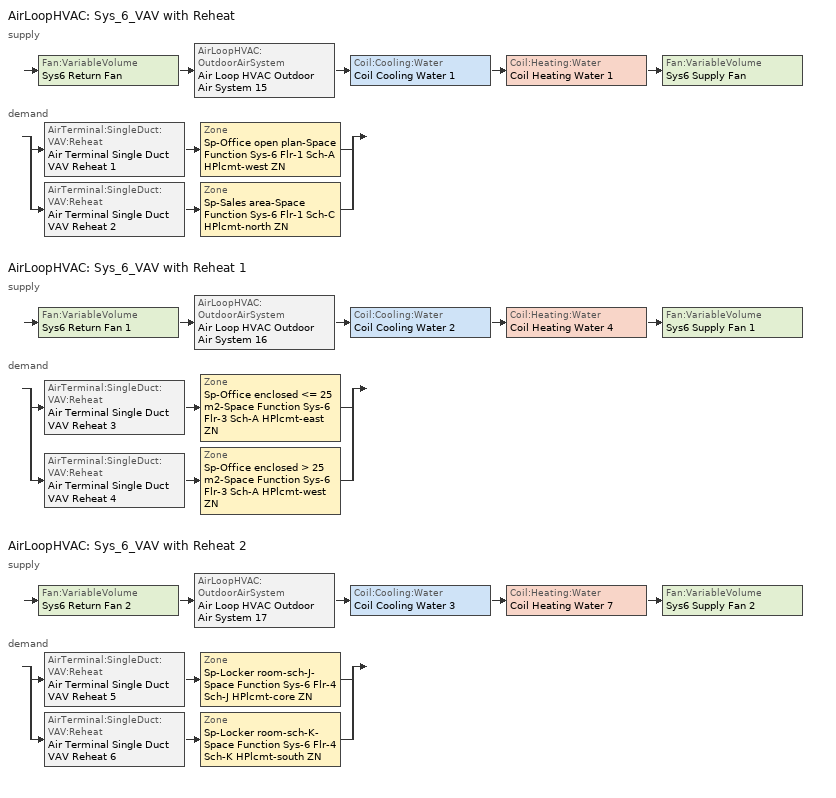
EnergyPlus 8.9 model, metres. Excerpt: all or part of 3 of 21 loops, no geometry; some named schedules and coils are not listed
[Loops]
AirLoopHVAC 'Sys_6_VAV with Reheat'
 supply: Fan:VariableVolume 'Sys6 Return Fan' > AirLoopHVAC:OutdoorAirSystem 'Air Loop HVAC Outdoor Air System 15' > Coil:Cooling:Water 'Coil Cooling Water 1' > Coil:Heating:Water 'Coil Heating Water 1' > Fan:VariableVolume 'Sys6 Supply Fan'
 demand: split
  | AirTerminal:SingleDuct:VAV:Reheat 'Air Terminal Single Duct VAV Reheat 1' > Zone 'Sp-Office open plan-Space Function Sys-6 Flr-1 Sch-A HPlcmt-west ZN'
  | AirTerminal:SingleDuct:VAV:Reheat 'Air Terminal Single Duct VAV Reheat 2' > Zone 'Sp-Sales area-Space Function Sys-6 Flr-1 Sch-C HPlcmt-north ZN'
AirLoopHVAC 'Sys_6_VAV with Reheat 1'
 supply: Fan:VariableVolume 'Sys6 Return Fan 1' > AirLoopHVAC:OutdoorAirSystem 'Air Loop HVAC Outdoor Air System 16' > Coil:Cooling:Water 'Coil Cooling Water 2' > Coil:Heating:Water 'Coil Heating Water 4' > Fan:VariableVolume 'Sys6 Supply Fan 1'
 demand: split
  | AirTerminal:SingleDuct:VAV:Reheat 'Air Terminal Single Duct VAV Reheat 3' > Zone 'Sp-Office enclosed <= 25 m2-Space Function Sys-6 Flr-3 Sch-A HPlcmt-east ZN'
  | AirTerminal:SingleDuct:VAV:Reheat 'Air Terminal Single Duct VAV Reheat 4' > Zone 'Sp-Office enclosed > 25 m2-Space Function Sys-6 Flr-3 Sch-A HPlcmt-west ZN'
AirLoopHVAC 'Sys_6_VAV with Reheat 2'
 supply: Fan:VariableVolume 'Sys6 Return Fan 2' > AirLoopHVAC:OutdoorAirSystem 'Air Loop HVAC Outdoor Air System 17' > Coil:Cooling:Water 'Coil Cooling Water 3' > Coil:Heating:Water 'Coil Heating Water 7' > Fan:VariableVolume 'Sys6 Supply Fan 2'
 demand: split
  | AirTerminal:SingleDuct:VAV:Reheat 'Air Terminal Single Duct VAV Reheat 5' > Zone 'Sp-Locker room-sch-J-Space Function Sys-6 Flr-4 Sch-J HPlcmt-core ZN'
  | AirTerminal:SingleDuct:VAV:Reheat 'Air Terminal Single Duct VAV Reheat 6' > Zone 'Sp-Locker room-sch-K-Space Function Sys-6 Flr-4 Sch-K HPlcmt-south ZN'
[ZoneControl:Thermostat] Control Object Type 1=ThermostatSetpoint:DualSetpoint
Name | Zone or ZoneList | Control Type Schedule | Control Name 1
Sp-Locker room-sch-J-Space Function Sys-6 Flr-4 Sch-J HPlcmt-core ZN Thermostat | Sp-Locker room-sch-J-Space Function Sys-6 Flr-4 Sch-J HPlcmt-core ZN | Sp-Locker room-sch-J-Space Function Sys-6 Flr-4 Sch-J HPlcmt-core ZN Thermostat Schedule | Space Function Locker room-sch-J Thermostat 2
Sp-Locker room-sch-K-Space Function Sys-6 Flr-4 Sch-K HPlcmt-south ZN Thermostat | Sp-Locker room-sch-K-Space Function Sys-6 Flr-4 Sch-K HPlcmt-south ZN | Sp-Locker room-sch-K-Space Function Sys-6 Flr-4 Sch-K HPlcmt-south ZN Thermostat Schedule | Space Function Locker room-sch-K Thermostat 2
Sp-Office enclosed <= 25 m2-Space Function Sys-6 Flr-3 Sch-A HPlcmt-east ZN Thermostat | Sp-Office enclosed <= 25 m2-Space Function Sys-6 Flr-3 Sch-A HPlcmt-east ZN | Sp-Office enclosed <= 25 m2-Space Function Sys-6 Flr-3 Sch-A HPlcmt-east ZN Thermostat Schedule | Space Function Office enclosed <= 25 m2 Thermostat 2
Sp-Office enclosed > 25 m2-Space Function Sys-6 Flr-3 Sch-A HPlcmt-west ZN Thermostat | Sp-Office enclosed > 25 m2-Space Function Sys-6 Flr-3 Sch-A HPlcmt-west ZN | Sp-Office enclosed > 25 m2-Space Function Sys-6 Flr-3 Sch-A HPlcmt-west ZN Thermostat Schedule | Space Function Office enclosed > 25 m2 Thermostat 2
Sp-Office open plan-Space Function Sys-6 Flr-1 Sch-A HPlcmt-west ZN Thermostat | Sp-Office open plan-Space Function Sys-6 Flr-1 Sch-A HPlcmt-west ZN | Sp-Office open plan-Space Function Sys-6 Flr-1 Sch-A HPlcmt-west ZN Thermostat Schedule | Space Function Office open plan Thermostat 2
Sp-Sales area-Space Function Sys-6 Flr-1 Sch-C HPlcmt-north ZN Thermostat | Sp-Sales area-Space Function Sys-6 Flr-1 Sch-C HPlcmt-north ZN | Sp-Sales area-Space Function Sys-6 Flr-1 Sch-C HPlcmt-north ZN Thermostat Schedule | Space Function Sales area Thermostat 2
[ThermostatSetpoint:DualSetpoint]
Name | Heating Setpoint Temperature Schedule | Cooling Setpoint Temperature Schedule
Space Function Locker room-sch-J Thermostat 2 | NECB-J-Thermostat Setpoint-Heating | NECB-J-Thermostat Setpoint-Cooling
Space Function Locker room-sch-K Thermostat 2 | NECB-K-Thermostat Setpoint-Heating | NECB-K-Thermostat Setpoint-Cooling
Space Function Office enclosed <= 25 m2 Thermostat 2; Space Function Office enclosed > 25 m2 Thermostat 2; Space Function Office open plan Thermostat 2 | NECB-A-Thermostat Setpoint-Heating | NECB-A-Thermostat Setpoint-Cooling
Space Function Sales area Thermostat 2 | NECB-C-Thermostat Setpoint-Heating | NECB-C-Thermostat Setpoint-Cooling
[AirTerminal:SingleDuct:VAV:Reheat] Availability Schedule=Always On Discrete; Maximum Air Flow Rate {m3/s}=Autosize; Zone Minimum Air Flow Input Method=Constant; Constant Minimum Air Flow Fraction=0.3; Maximum Hot Water or Steam Flow Rate {m3/s}=Autosize; Minimum Hot Water or Steam Flow Rate {m3/s}=0; Convergence Tolerance=0.001; Damper Heating Action=Normal; Maximum Flow per Zone Floor Area During Reheat {m3/s-m2}=Autocalculate; Maximum Flow Fraction During Reheat=Autocalculate; Maximum Reheat Air Temperature {C}=43
Name | Fixed Minimum Air Flow Rate {m3/s} | Reheat Coil
Air Terminal Single Duct VAV Reheat 5 | 5 | Coil Heating Water 8
Air Terminal Single Duct VAV Reheat 6 | 3.75 | Coil Heating Water 9
Air Terminal Single Duct VAV Reheat 3 | 3.75 | Coil Heating Water 5
Air Terminal Single Duct VAV Reheat 4 | 3.75 | Coil Heating Water 6
Air Terminal Single Duct VAV Reheat 1 | 3.75 | Coil Heating Water 2
Air Terminal Single Duct VAV Reheat 2 | 3.75 | Coil Heating Water 3
[Coil:Heating:Water] Availability Schedule=Always On Discrete; U-Factor Times Area Value {W/K}=Autosize; Maximum Water Flow Rate {m3/s}=Autosize; Performance Input Method=UFactorTimesAreaAndDesignWaterFlowRate; Rated Capacity {W}=Autosize; Rated Inlet Water Temperature {C}=82.2; Rated Inlet Air Temperature {C}=16.6; Rated Outlet Water Temperature {C}=71.1; Rated Outlet Air Temperature {C}=32.2; Rated Ratio for Air and Water Convection=0.5
Coil Heating Water 1; Coil Heating Water 4; Coil Heating Water 7
[Zone equipment]
Sp-Locker room-sch-J-Space Function Sys-6 Flr-4 Sch-J HPlcmt-core ZN: Air Terminal Single Duct VAV Reheat 5, Zone HVAC Baseboard Convective Water 19
Sp-Locker room-sch-K-Space Function Sys-6 Flr-4 Sch-K HPlcmt-south ZN: Air Terminal Single Duct VAV Reheat 6, Zone HVAC Baseboard Convective Water 20
Sp-Office enclosed <= 25 m2-Space Function Sys-6 Flr-3 Sch-A HPlcmt-east ZN: Air Terminal Single Duct VAV Reheat 3, Zone HVAC Baseboard Convective Water 17
Sp-Office enclosed > 25 m2-Space Function Sys-6 Flr-3 Sch-A HPlcmt-west ZN: Air Terminal Single Duct VAV Reheat 4, Zone HVAC Baseboard Convective Water 18
Sp-Office open plan-Space Function Sys-6 Flr-1 Sch-A HPlcmt-west ZN: Air Terminal Single Duct VAV Reheat 1, Zone HVAC Baseboard Convective Water 15
Sp-Sales area-Space Function Sys-6 Flr-1 Sch-C HPlcmt-north ZN: Air Terminal Single Duct VAV Reheat 2, Zone HVAC Baseboard Convective Water 16
[Sizing:Zone] Zone Cooling Design Supply Air Temperature Input Method=SupplyAirTemperature; Zone Cooling Design Supply Air Temperature {C}=13; Zone Cooling Design Supply Air Temperature Difference {deltaC}=11.11; Zone Heating Design Supply Air Temperature Input Method=SupplyAirTemperature; Zone Heating Design Supply Air Temperature {C}=43; Zone Heating Design Supply Air Temperature Difference {deltaC}=11.11; Zone Cooling Design Supply Air Humidity Ratio {kgWater/kgDryAir}=0.0085; Zone Heating Design Supply Air Humidity Ratio {kgWater/kgDryAir}=0.008; Zone Heating Sizing Factor=1.3; Zone Cooling Sizing Factor=1.1; Cooling Design Air Flow Method=DesignDay; Cooling Design Air Flow Rate {m3/s}=0; Cooling Minimum Air Flow per Zone Floor Area {m3/s-m2}=0.000762; Cooling Minimum Air Flow {m3/s}=0; Cooling Minimum Air Flow Fraction=0; Heating Design Air Flow Method=DesignDay; Heating Design Air Flow Rate {m3/s}=0; Heating Maximum Air Flow per Zone Floor Area {m3/s-m2}=0.002032; Heating Maximum Air Flow {m3/s}=0.141576; Heating Maximum Air Flow Fraction=0.3; Account for Dedicated Outdoor Air System=No
Name | Design Specification Outdoor Air Object | Design Specification Zone Air Distribution Object
Sp-Locker room-sch-J-Space Function Sys-6 Flr-4 Sch-J HPlcmt-core ZN | Space Function Locker room-sch-J Ventilation | Sp-Locker room-sch-J-Space Function Sys-6 Flr-4 Sch-J HPlcmt-core ZN Design Spec Zone Air Dist
Sp-Locker room-sch-K-Space Function Sys-6 Flr-4 Sch-K HPlcmt-south ZN | Space Function Locker room-sch-K Ventilation | Sp-Locker room-sch-K-Space Function Sys-6 Flr-4 Sch-K HPlcmt-south ZN Design Spec Zone Air Dist
Sp-Office enclosed <= 25 m2-Space Function Sys-6 Flr-3 Sch-A HPlcmt-east ZN | Space Function Office enclosed <= 25 m2 Ventilation | Sp-Office enclosed <= 25 m2-Space Function Sys-6 Flr-3 Sch-A HPlcmt-east ZN Design Spec Zone Air Dist
Sp-Office enclosed > 25 m2-Space Function Sys-6 Flr-3 Sch-A HPlcmt-west ZN | Space Function Office enclosed > 25 m2 Ventilation | Sp-Office enclosed > 25 m2-Space Function Sys-6 Flr-3 Sch-A HPlcmt-west ZN Design Spec Zone Air Dist
Sp-Office open plan-Space Function Sys-6 Flr-1 Sch-A HPlcmt-west ZN | Space Function Office open plan Ventilation | Sp-Office open plan-Space Function Sys-6 Flr-1 Sch-A HPlcmt-west ZN Design Spec Zone Air Dist
Sp-Sales area-Space Function Sys-6 Flr-1 Sch-C HPlcmt-north ZN | Space Function Sales area Ventilation | Sp-Sales area-Space Function Sys-6 Flr-1 Sch-C HPlcmt-north ZN Design Spec Zone Air Dist
[DesignSpecification:ZoneAirDistribution] Zone Air Distribution Effectiveness in Cooling Mode=1; Zone Air Distribution Effectiveness in Heating Mode=1
Sp-Locker room-sch-J-Space Function Sys-6 Flr-4 Sch-J HPlcmt-core ZN Design Spec Zone Air Dist; Sp-Locker room-sch-K-Space Function Sys-6 Flr-4 Sch-K HPlcmt-south ZN Design Spec Zone Air Dist; Sp-Office enclosed <= 25 m2-Space Function Sys-6 Flr-3 Sch-A HPlcmt-east ZN Design Spec Zone Air Dist; Sp-Office enclosed > 25 m2-Space Function Sys-6 Flr-3 Sch-A HPlcmt-west ZN Design Spec Zone Air Dist; Sp-Office open plan-Space Function Sys-6 Flr-1 Sch-A HPlcmt-west ZN Design Spec Zone Air Dist; Sp-Sales area-Space Function Sys-6 Flr-1 Sch-C HPlcmt-north ZN Design Spec Zone Air Dist
[Controller:MechanicalVentilation] Availability Schedule=Always On Discrete; Demand Controlled Ventilation=No; System Outdoor Air Method=ZoneSum
Name | Zone Name 1 | Design Specification Outdoor Air Object Name 1 | Design Specification Zone Air Distribution Object Name 1 | Zone Name 2 | Design Specification Outdoor Air Object Name 2 | Design Specification Zone Air Distribution Object Name 2
Controller Mechanical Ventilation 17 | Sp-Locker room-sch-J-Space Function Sys-6 Flr-4 Sch-J HPlcmt-core ZN | Space Function Locker room-sch-J Ventilation | Sp-Locker room-sch-J-Space Function Sys-6 Flr-4 Sch-J HPlcmt-core ZN Design Spec Zone Air Dist | Sp-Locker room-sch-K-Space Function Sys-6 Flr-4 Sch-K HPlcmt-south ZN | Space Function Locker room-sch-K Ventilation | Sp-Locker room-sch-K-Space Function Sys-6 Flr-4 Sch-K HPlcmt-south ZN Design Spec Zone Air Dist
Controller Mechanical Ventilation 16 | Sp-Office enclosed <= 25 m2-Space Function Sys-6 Flr-3 Sch-A HPlcmt-east ZN | Space Function Office enclosed <= 25 m2 Ventilation | Sp-Office enclosed <= 25 m2-Space Function Sys-6 Flr-3 Sch-A HPlcmt-east ZN Design Spec Zone Air Dist | Sp-Office enclosed > 25 m2-Space Function Sys-6 Flr-3 Sch-A HPlcmt-west ZN | Space Function Office enclosed > 25 m2 Ventilation | Sp-Office enclosed > 25 m2-Space Function Sys-6 Flr-3 Sch-A HPlcmt-west ZN Design Spec Zone Air Dist
Controller Mechanical Ventilation 15 | Sp-Office open plan-Space Function Sys-6 Flr-1 Sch-A HPlcmt-west ZN | Space Function Office open plan Ventilation | Sp-Office open plan-Space Function Sys-6 Flr-1 Sch-A HPlcmt-west ZN Design Spec Zone Air Dist | Sp-Sales area-Space Function Sys-6 Flr-1 Sch-C HPlcmt-north ZN | Space Function Sales area Ventilation | Sp-Sales area-Space Function Sys-6 Flr-1 Sch-C HPlcmt-north ZN Design Spec Zone Air Dist
[DesignSpecification:OutdoorAir] Outdoor Air Method=Sum; Outdoor Air Flow per Person {m3/s-person}=0; Outdoor Air Flow per Zone {m3/s}=0; Outdoor Air Flow Air Changes per Hour {1/hr}=0
Name | Outdoor Air Flow per Zone Floor Area {m3/s-m2}
Space Function Locker room-sch-J Ventilation; Space Function Locker room-sch-K Ventilation | 0.00127
Space Function Office enclosed <= 25 m2 Ventilation; Space Function Office enclosed > 25 m2 Ventilation; Space Function Office open plan Ventilation | 0.00042164
Space Function Sales area Ventilation | 0.0011684
[AirLoopHVAC] Design Supply Air Flow Rate {m3/s}=AutoSize
Sys_6_VAV with Reheat; Sys_6_VAV with Reheat 1; Sys_6_VAV with Reheat 2
[Sizing:System] Type of Load to Size On=Sensible; Design Outdoor Air Flow Rate {m3/s}=Autosize; Central Heating Maximum System Air Flow Ratio=0.3; Preheat Design Temperature {C}=7; Preheat Design Humidity Ratio {kgWater/kgDryAir}=0.008; Precool Design Temperature {C}=12.8; Precool Design Humidity Ratio {kgWater/kgDryAir}=0.008; Central Cooling Design Supply Air Temperature {C}=13; Central Heating Design Supply Air Temperature {C}=13.1; Type of Zone Sum to Use=NonCoincident; 100% Outdoor Air in Cooling=No; 100% Outdoor Air in Heating=No; Central Cooling Design Supply Air Humidity Ratio {kgWater/kgDryAir}=0.0085; Central Heating Design Supply Air Humidity Ratio {kgWater/kgDryAir}=0.008; Cooling Supply Air Flow Rate Method=DesignDay; Cooling Supply Air Flow Rate {m3/s}=0; Cooling Supply Air Flow Rate Per Floor Area {m3/s-m2}=0.00996765; Cooling Fraction of Autosized Cooling Supply Air Flow Rate=1; Cooling Supply Air Flow Rate Per Unit Cooling Capacity {m3/s-W}=3.94755e-05; Heating Supply Air Flow Rate Method=DesignDay; Heating Supply Air Flow Rate {m3/s}=0; Heating Supply Air Flow Rate Per Floor Area {m3/s-m2}=0.00996765; Heating Fraction of Autosized Heating Supply Air Flow Rate=1; Heating Fraction of Autosized Cooling Supply Air Flow Rate=1; Heating Supply Air Flow Rate Per Unit Heating Capacity {m3/s-W}=3.15882e-05; System Outdoor Air Method=ZoneSum; Zone Maximum Outdoor Air Fraction=1; Cooling Design Capacity Method=CoolingDesignCapacity; Cooling Design Capacity {W}=Autosize; Cooling Design Capacity Per Floor Area {W/m2}=234.7; Fraction of Autosized Cooling Design Capacity=1; Heating Design Capacity Method=HeatingDesignCapacity; Heating Design Capacity {W}=Autosize; Heating Design Capacity Per Floor Area {W/m2}=157; Fraction of Autosized Heating Design Capacity=1; Central Cooling Capacity Control Method=OnOff
Sys_6_VAV with Reheat; Sys_6_VAV with Reheat 1; Sys_6_VAV with Reheat 2
[Controller:OutdoorAir] Minimum Outdoor Air Flow Rate {m3/s}=Autosize; Maximum Outdoor Air Flow Rate {m3/s}=Autosize; Economizer Control Type=NoEconomizer; Economizer Control Action Type=ModulateFlow; Economizer Maximum Limit Dry-Bulb Temperature {C}=28; Economizer Maximum Limit Enthalpy {J/kg}=64000; Economizer Minimum Limit Dry-Bulb Temperature {C}=-100; Lockout Type=NoLockout; Minimum Limit Type=FixedMinimum; High Humidity Control=No; Control High Indoor Humidity Based on Outdoor Humidity Ratio=Yes; Heat Recovery Bypass Control Type=BypassWhenWithinEconomizerLimits
Name | Mechanical Ventilation Controller
Controller Outdoor Air 15 | Controller Mechanical Ventilation 15
Controller Outdoor Air 16 | Controller Mechanical Ventilation 16
Controller Outdoor Air 17 | Controller Mechanical Ventilation 17
[SetpointManager:MixedAir] Control Variable=Temperature
Node 255 OS Default SPM; Node 254 OS Default SPM; Node 253 OS Default SPM; Node 252 OS Default SPM; Node 283 OS Default SPM; Node 282 OS Default SPM; Node 281 OS Default SPM; Node 280 OS Default SPM; Node 311 OS Default SPM; Node 310 OS Default SPM; Node 309 OS Default SPM; Node 308 OS Default SPM
[Controller:WaterCoil] Control Variable=Temperature; Actuator Variable=Flow; Controller Convergence Tolerance {deltaC}=Autosize; Maximum Actuated Flow {m3/s}=Autosize; Minimum Actuated Flow {m3/s}=0
Name | Action
Controller Water Coil 2; Controller Water Coil 6; Controller Water Coil 10 | Reverse
Controller Water Coil 1; Controller Water Coil 5; Controller Water Coil 9 | Normal
[Fan:VariableVolume] Availability Schedule=Always On Discrete; Fan Total Efficiency=0.6045; Pressure Rise {Pa}=1017.592; Maximum Flow Rate {m3/s}=AutoSize; Fan Power Minimum Flow Rate Input Method=FixedFlowRate; Fan Power Minimum Flow Fraction=0; Fan Power Minimum Air Flow Rate {m3/s}=0; Motor Efficiency=0.93; Motor In Airstream Fraction=1; Fan Power Coefficient 1=0.0407599; Fan Power Coefficient 2=0.088045; Fan Power Coefficient 3=-0.0729261; Fan Power Coefficient 4=0.94374; Fan Power Coefficient 5=0
Sys6 Return Fan; Sys6 Supply Fan; Sys6 Return Fan 1; Sys6 Supply Fan 1; Sys6 Return Fan 2; Sys6 Supply Fan 2
[Coil:Cooling:Water] Availability Schedule=Always On Discrete; Design Water Flow Rate {m3/s}=Autosize; Design Air Flow Rate {m3/s}=Autosize; Design Inlet Water Temperature {C}=Autosize; Design Inlet Air Temperature {C}=Autosize; Design Outlet Air Temperature {C}=Autosize; Design Inlet Air Humidity Ratio {kgWater/kgDryAir}=Autosize; Design Outlet Air Humidity Ratio {kgWater/kgDryAir}=Autosize; Type of Analysis=SimpleAnalysis; Heat Exchanger Configuration=CrossFlow
Coil Cooling Water 1; Coil Cooling Water 2; Coil Cooling Water 3
[SetpointManager:Scheduled] Control Variable=Temperature
Name | Schedule
Setpoint Manager Scheduled 3 | Supply Air Temp
Setpoint Manager Scheduled 4 | Supply Air Temp 1
Setpoint Manager Scheduled 5 | Supply Air Temp 2
[Schedule:Compact]
Sp-Locker room-sch-J-Space Function Sys-6 Flr-4 Sch-J HPlcmt-core ZN Thermostat Schedule; Sp-Locker room-sch-K-Space Function Sys-6 Flr-4 Sch-K HPlcmt-south ZN Thermostat Schedule; Sp-Office enclosed <= 25 m2-Space Function Sys-6 Flr-3 Sch-A HPlcmt-east ZN Thermostat Schedule; Sp-Office enclosed > 25 m2-Space Function Sys-6 Flr-3 Sch-A HPlcmt-west ZN Thermostat Schedule; Sp-Office open plan-Space Function Sys-6 Flr-1 Sch-A HPlcmt-west ZN Thermostat Schedule; Sp-Sales area-Space Function Sys-6 Flr-1 Sch-C HPlcmt-north ZN Thermostat Schedule: Through: 12/31, For: AllDays, Until: 24:00, 4
[Schedule:Week:Daily]
NECB-J-Thermostat Setpoint-Heating Week Rule - Jan1-Dec31: NECB-J-Thermostat Setpoint-Heating Sun|Hol Day, NECB-J-Thermostat Setpoint-Heating Default|Wkdy Day, NECB-J-Thermostat Setpoint-Heating Default|Wkdy Day, NECB-J-Thermostat Setpoint-Heating Default|Wkdy Day, NECB-J-Thermostat Setpoint-Heating Default|Wkdy Day, NECB-J-Thermostat Setpoint-Heating Default|Wkdy Day, NECB-J-Thermostat Setpoint-Heating Sat Day, NECB-J-Thermostat Setpoint-Heating Default, NECB-J-Thermostat Setpoint-Heating Default, NECB-J-Thermostat Setpoint-Heating Default, NECB-J-Thermostat Setpoint-Heating Default, NECB-J-Thermostat Setpoint-Heating Default
NECB-J-Thermostat Setpoint-Cooling Week Rule - Jan1-Dec31: NECB-J-Thermostat Setpoint-Cooling Sun|Hol Day, NECB-J-Thermostat Setpoint-Cooling Default|Wkdy Day, NECB-J-Thermostat Setpoint-Cooling Default|Wkdy Day, NECB-J-Thermostat Setpoint-Cooling Default|Wkdy Day, NECB-J-Thermostat Setpoint-Cooling Default|Wkdy Day, NECB-J-Thermostat Setpoint-Cooling Default|Wkdy Day, NECB-J-Thermostat Setpoint-Cooling Sat Day, NECB-J-Thermostat Setpoint-Cooling Default, NECB-J-Thermostat Setpoint-Cooling Default, NECB-J-Thermostat Setpoint-Cooling Default, NECB-J-Thermostat Setpoint-Cooling Default, NECB-J-Thermostat Setpoint-Cooling Default
NECB-K-Thermostat Setpoint-Heating Week Rule - Jan1-Dec31: NECB-K-Thermostat Setpoint-Heating Sun|Hol Day, NECB-K-Thermostat Setpoint-Heating Default|Wkdy Day, NECB-K-Thermostat Setpoint-Heating Default|Wkdy Day, NECB-K-Thermostat Setpoint-Heating Default|Wkdy Day, NECB-K-Thermostat Setpoint-Heating Default|Wkdy Day, NECB-K-Thermostat Setpoint-Heating Default|Wkdy Day, NECB-K-Thermostat Setpoint-Heating Sat Day, NECB-K-Thermostat Setpoint-Heating Default, NECB-K-Thermostat Setpoint-Heating Default, NECB-K-Thermostat Setpoint-Heating Default, NECB-K-Thermostat Setpoint-Heating Default, NECB-K-Thermostat Setpoint-Heating Default
NECB-K-Thermostat Setpoint-Cooling Week Rule - Jan1-Dec31: NECB-K-Thermostat Setpoint-Cooling Sun|Hol Day, NECB-K-Thermostat Setpoint-Cooling Default|Wkdy Day, NECB-K-Thermostat Setpoint-Cooling Default|Wkdy Day, NECB-K-Thermostat Setpoint-Cooling Default|Wkdy Day, NECB-K-Thermostat Setpoint-Cooling Default|Wkdy Day, NECB-K-Thermostat Setpoint-Cooling Default|Wkdy Day, NECB-K-Thermostat Setpoint-Cooling Sat Day, NECB-K-Thermostat Setpoint-Cooling Default, NECB-K-Thermostat Setpoint-Cooling Default, NECB-K-Thermostat Setpoint-Cooling Default, NECB-K-Thermostat Setpoint-Cooling Default, NECB-K-Thermostat Setpoint-Cooling Default
NECB-A-Thermostat Setpoint-Heating Week Rule - Jan1-Dec31: NECB-A-Thermostat Setpoint-Heating Sun|Hol Day, NECB-A-Thermostat Setpoint-Heating Default|Wkdy Day, NECB-A-Thermostat Setpoint-Heating Default|Wkdy Day, NECB-A-Thermostat Setpoint-Heating Default|Wkdy Day, NECB-A-Thermostat Setpoint-Heating Default|Wkdy Day, NECB-A-Thermostat Setpoint-Heating Default|Wkdy Day, NECB-A-Thermostat Setpoint-Heating Sat Day, NECB-A-Thermostat Setpoint-Heating Default, NECB-A-Thermostat Setpoint-Heating Default, NECB-A-Thermostat Setpoint-Heating Default, NECB-A-Thermostat Setpoint-Heating Default, NECB-A-Thermostat Setpoint-Heating Default
NECB-A-Thermostat Setpoint-Cooling Week Rule - Jan1-Dec31: NECB-A-Thermostat Setpoint-Cooling Sun|Hol Day, NECB-A-Thermostat Setpoint-Cooling Default|Wkdy Day, NECB-A-Thermostat Setpoint-Cooling Default|Wkdy Day, NECB-A-Thermostat Setpoint-Cooling Default|Wkdy Day, NECB-A-Thermostat Setpoint-Cooling Default|Wkdy Day, NECB-A-Thermostat Setpoint-Cooling Default|Wkdy Day, NECB-A-Thermostat Setpoint-Cooling Sat Day, NECB-A-Thermostat Setpoint-Cooling Default, NECB-A-Thermostat Setpoint-Cooling Default, NECB-A-Thermostat Setpoint-Cooling Default, NECB-A-Thermostat Setpoint-Cooling Default, NECB-A-Thermostat Setpoint-Cooling Default
Supply Air Temp Week Rule - Jan1-Dec31: Supply Air Temp Default, Supply Air Temp Default, Supply Air Temp Default, Supply Air Temp Default, Supply Air Temp Default, Supply Air Temp Default, Supply Air Temp Default, Supply Air Temp Default, Supply Air Temp Default, Supply Air Temp Default, Supply Air Temp Default, Supply Air Temp Default
Supply Air Temp 1 Week Rule - Jan1-Dec31: Supply Air Temp Default 1, Supply Air Temp Default 1, Supply Air Temp Default 1, Supply Air Temp Default 1, Supply Air Temp Default 1, Supply Air Temp Default 1, Supply Air Temp Default 1, Supply Air Temp Default 1, Supply Air Temp Default 1, Supply Air Temp Default 1, Supply Air Temp Default 1, Supply Air Temp Default 1
Supply Air Temp 2 Week Rule - Jan1-Dec31: Supply Air Temp Default 2, Supply Air Temp Default 2, Supply Air Temp Default 2, Supply Air Temp Default 2, Supply Air Temp Default 2, Supply Air Temp Default 2, Supply Air Temp Default 2, Supply Air Temp Default 2, Supply Air Temp Default 2, Supply Air Temp Default 2, Supply Air Temp Default 2, Supply Air Temp Default 2
[Schedule:Year]
NECB-J-Thermostat Setpoint-Heating: NECB-J-Thermostat Setpoint-Heating Week Rule - Jan1-Dec31, 1, 1, 12, 31
NECB-J-Thermostat Setpoint-Cooling: NECB-J-Thermostat Setpoint-Cooling Week Rule - Jan1-Dec31, 1, 1, 12, 31
NECB-K-Thermostat Setpoint-Heating: NECB-K-Thermostat Setpoint-Heating Week Rule - Jan1-Dec31, 1, 1, 12, 31
NECB-K-Thermostat Setpoint-Cooling: NECB-K-Thermostat Setpoint-Cooling Week Rule - Jan1-Dec31, 1, 1, 12, 31
NECB-A-Thermostat Setpoint-Heating: NECB-A-Thermostat Setpoint-Heating Week Rule - Jan1-Dec31, 1, 1, 12, 31
NECB-A-Thermostat Setpoint-Cooling: NECB-A-Thermostat Setpoint-Cooling Week Rule - Jan1-Dec31, 1, 1, 12, 31
NECB-C-Thermostat Setpoint-Heating: NECB-C-Thermostat Setpoint-Heating Week Rule - Jan1-Dec31, 1, 1, 12, 31
NECB-C-Thermostat Setpoint-Cooling: NECB-C-Thermostat Setpoint-Cooling Week Rule - Jan1-Dec31, 1, 1, 12, 31
Supply Air Temp: Supply Air Temp Week Rule - Jan1-Dec31, 1, 1, 12, 31
Supply Air Temp 1: Supply Air Temp 1 Week Rule - Jan1-Dec31, 1, 1, 12, 31
Supply Air Temp 2: Supply Air Temp 2 Week Rule - Jan1-Dec31, 1, 1, 12, 31
[Schedule:Constant]
Always On Discrete: Hourly Value=1
